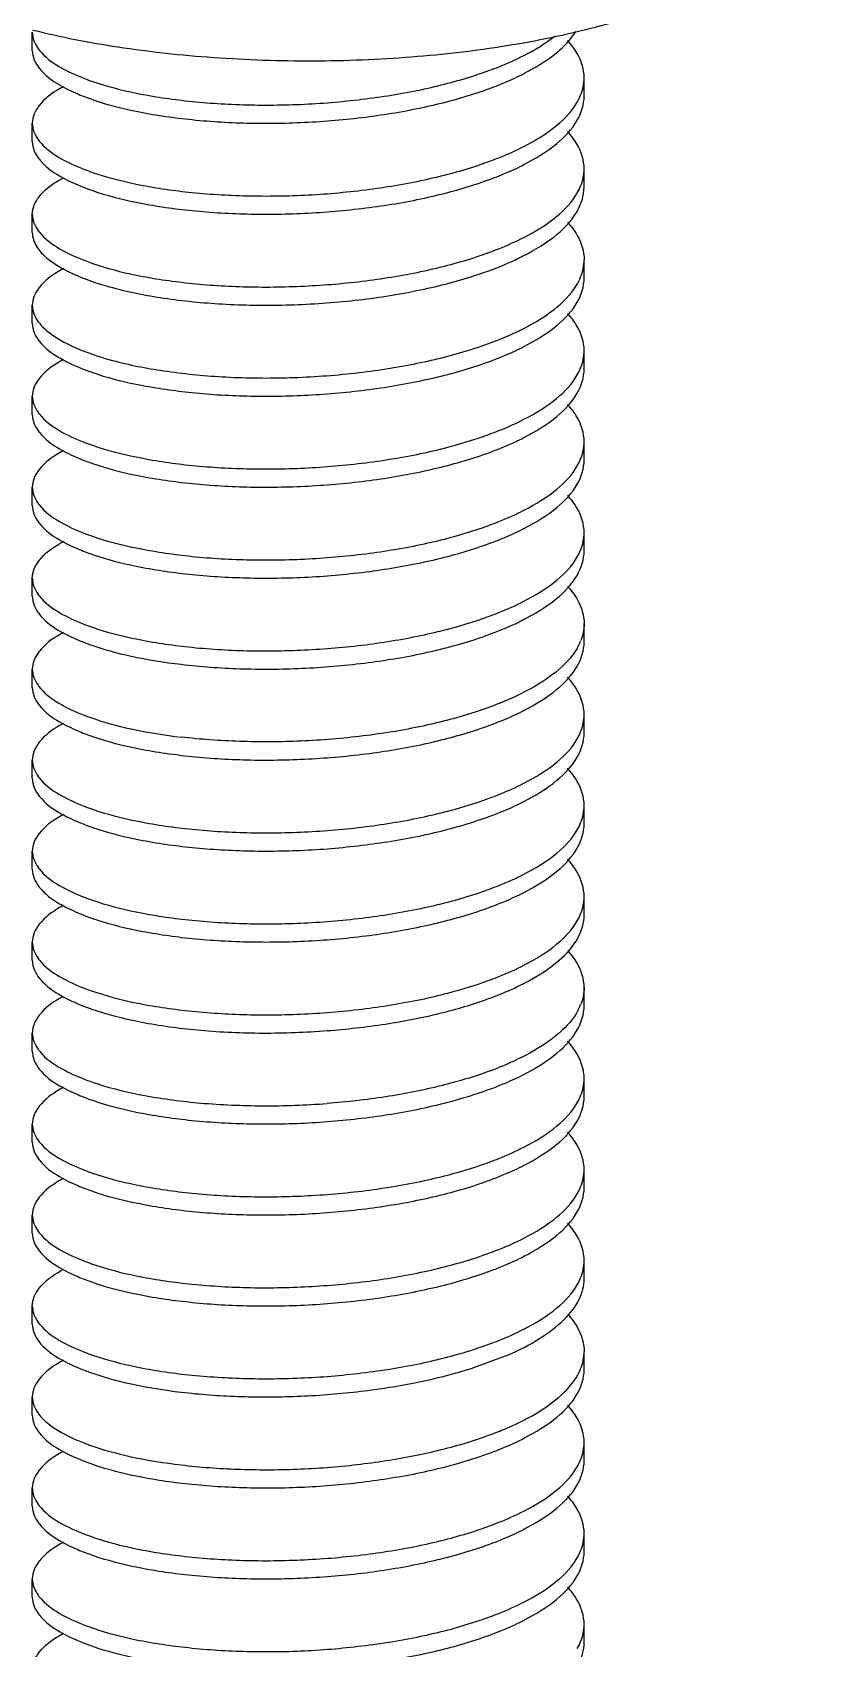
# Model space of a CAD drawing. Header units: millimetres. Extents: x 14276 to 15242, y -9916 to -8542.
# Drawn here: x 14590.72 to 14600.9, y -8606.5 to -8585.39 of the extents above; entities that cross this region are included whole.
import ezdxf

# ---------------------------------------------------------------- set-up
doc = ezdxf.new("R2010")
doc.units = ezdxf.units.MM

# ---------------------------------------------------------------- blocks, each defined once
blk = doc.blocks.new('u9')
at = {"color": 7, "linetype": 'Continuous'}
for p, q in [((-168.493, 639.409), (-168.493, 639.647)), ((-168.493, 639.409), (-168.493, 639.647)), ((-161.285, 638.815), (-161.285, 639.053)), ((-161.285, 638.815), (-161.285, 639.053)), ((-168.493, 638.221), (-168.493, 638.459)), ((-168.493, 638.221), (-168.493, 638.459)), ((-161.285, 637.627), (-161.285, 637.865)), ((-161.285, 637.627), (-161.285, 637.865)), ((-168.493, 637.033), (-168.493, 637.27)), ((-161.285, 636.439), (-161.285, 636.676)), ((-161.285, 636.439), (-161.285, 636.676)), ((-167.968, 636.496), (-167.899, 636.465)), ((-168.493, 635.844), (-168.493, 636.082)), ((-168.493, 635.844), (-168.493, 636.082)), ((-161.285, 635.25), (-161.285, 635.488)), ((-161.285, 635.25), (-161.285, 635.488)), ((-168.493, 634.656), (-168.493, 634.894)), ((-168.493, 634.656), (-168.493, 634.894)), ((-161.285, 634.062), (-161.285, 634.3)), ((-161.285, 634.062), (-161.285, 634.3)), ((-168.493, 633.468), (-168.493, 633.706)), ((-168.493, 633.468), (-168.493, 633.706)), ((-161.285, 632.874), (-161.285, 633.111)), ((-161.285, 632.874), (-161.285, 633.111)), ((-168.493, 632.28), (-168.493, 632.517)), ((-168.493, 632.28), (-168.493, 632.517)), ((-161.285, 631.685), (-161.285, 631.923)), ((-161.285, 631.685), (-161.285, 631.923)), ((-168.493, 631.091), (-168.493, 631.329)), ((-168.493, 631.091), (-168.493, 631.329)), ((-161.285, 630.497), (-161.285, 630.735)), ((-161.285, 630.497), (-161.285, 630.735)), ((-168.493, 629.903), (-168.493, 630.141)), ((-161.285, 629.309), (-161.285, 629.547)), ((-161.285, 629.309), (-161.285, 629.547)), ((-168.493, 628.715), (-168.493, 628.952)), ((-168.493, 628.715), (-168.493, 628.952)), ((-161.285, 628.121), (-161.285, 628.358)), ((-161.285, 628.121), (-161.285, 628.358)), ((-168.493, 627.526), (-168.493, 627.764)), ((-168.493, 627.526), (-168.493, 627.764)), ((-161.285, 626.932), (-161.285, 627.17)), ((-161.285, 626.932), (-161.285, 627.17)), ((-168.493, 626.338), (-168.493, 626.576)), ((-168.493, 626.338), (-168.493, 626.576)), ((-161.285, 625.744), (-161.285, 625.982)), ((-161.285, 625.744), (-161.285, 625.982)), ((-168.493, 625.15), (-168.493, 625.387)), ((-161.285, 624.556), (-161.285, 624.793)), ((-161.285, 624.556), (-161.285, 624.793)), ((-168.493, 623.962), (-168.493, 624.199)), ((-168.493, 623.962), (-168.493, 624.199)), ((-161.285, 623.367), (-161.285, 623.605)), ((-161.285, 623.367), (-161.285, 623.605)), ((-168.493, 622.773), (-168.493, 623.011)), ((-168.493, 622.773), (-168.493, 623.011)), ((-161.285, 622.179), (-161.285, 622.417)), ((-161.285, 622.179), (-161.285, 622.417)), ((-162.81, 622.179), (-162.313, 622.359)), ((-168.493, 621.585), (-168.493, 621.823)), ((-168.493, 621.585), (-168.493, 621.823)), ((-161.285, 620.991), (-161.285, 621.228)), ((-161.285, 620.991), (-161.285, 621.228)), ((-168.493, 620.397), (-168.493, 620.634)), ((-168.493, 620.397), (-168.493, 620.634)), ((-161.285, 619.802), (-161.285, 620.04)), ((-161.285, 619.802), (-161.285, 620.04)), ((-168.493, 619.208), (-168.493, 619.446)), ((-168.493, 619.208), (-168.493, 619.446)), ((-161.285, 618.614), (-161.285, 618.852)), ((-161.285, 618.614), (-161.285, 618.852))]:
    blk.add_line(p, q, dxfattribs=at)
for centre, radius, start, end in [((-167.948, 639.762), 0.572, 214.6548, 217.3283), ((-166.661, 642.029), 3.199, 248.9634, 250.926), ((-162.044, 639.115), 0.769, 330.4827, 337.9797), ((-167.948, 638.573), 0.572, 214.6548, 217.3283), ((-166.661, 640.841), 3.199, 248.9634, 250.926), ((-162.044, 637.927), 0.769, 330.4827, 337.9797), ((-167.948, 637.385), 0.572, 214.6548, 217.3283), ((-167.145, 634.814), 1.983, 118.1524, 119.9715), ((-166.869, 637.931), 2.627, 245.2723, 248.6192), ((-167.135, 637.129), 2.002, 240.0352, 242.4163), ((-167, 637.394), 2.3, 242.4783, 246.9826), ((-162.044, 635.55), 0.769, 330.4827, 337.9797), ((-167.948, 635.009), 0.572, 214.6548, 217.3283), ((-166.661, 637.276), 3.199, 248.9634, 250.926), ((-162.044, 634.362), 0.769, 330.4827, 337.9797), ((-167.948, 633.82), 0.572, 214.6548, 217.3283), ((-167.129, 631.216), 2.02, 118.2824, 119.6385), ((-166.661, 636.088), 3.199, 248.9634, 250.926), ((-162.044, 633.173), 0.769, 330.4827, 337.9797), ((-167.948, 632.632), 0.572, 214.6548, 217.3283), ((-166.661, 634.9), 3.199, 248.9634, 250.926), ((-162.051, 631.988), 0.777, 330.0175, 337.969), ((-167.958, 631.436), 0.559, 214.673, 216.6066), ((-166.68, 633.662), 3.147, 249.0197, 250.2104), ((-162.044, 630.797), 0.769, 330.4827, 337.9797), ((-167.948, 630.255), 0.572, 214.6548, 217.3283), ((-166.661, 632.523), 3.199, 248.9634, 250.926), ((-162.044, 629.608), 0.769, 330.4827, 337.9797), ((-167.948, 629.067), 0.572, 214.6548, 217.3283), ((-166.661, 631.335), 3.199, 248.9634, 250.926), ((-162.044, 628.42), 0.769, 330.4827, 337.9797), ((-167.948, 627.879), 0.572, 214.6548, 217.3283), ((-166.661, 630.146), 3.199, 248.9634, 250.926), ((-162.027, 627.224), 0.75, 331.7363, 337.9946), ((-167.931, 626.703), 0.592, 214.6502, 218.5109), ((-164.169, 630.57), 4.784, 290.2641, 291.6573), ((-162.044, 626.044), 0.769, 330.4827, 337.9797), ((-167.948, 625.502), 0.572, 214.6548, 217.3283), ((-166.661, 627.77), 3.199, 248.9634, 250.926), ((-162.044, 624.855), 0.769, 330.4827, 337.9797), ((-167.948, 624.314), 0.572, 214.6548, 217.3283), ((-167.128, 621.706), 2.024, 118.2785, 119.6086), ((-166.661, 626.582), 3.199, 248.9634, 250.926), ((-162.044, 623.667), 0.769, 330.4827, 337.9797), ((-167.948, 623.126), 0.572, 214.6548, 217.3283), ((-166.661, 625.393), 3.199, 248.9634, 250.926), ((-164.685, 628.319), 6.419, 285.1604, 286.9836), ((-161.995, 622.458), 0.716, 334.2176, 337.9711), ((-167.958, 621.93), 0.559, 214.6731, 216.6066), ((-166.68, 624.156), 3.147, 249.0198, 250.2105), ((-162.044, 621.29), 0.769, 330.4827, 337.9797), ((-167.948, 620.749), 0.572, 214.6548, 217.3283), ((-166.661, 623.017), 3.199, 248.9634, 250.926), ((-162.044, 620.102), 0.769, 330.4827, 337.9797), ((-167.948, 619.561), 0.572, 214.6548, 217.3283), ((-166.661, 621.828), 3.199, 248.9634, 250.926), ((-162.044, 618.914), 0.769, 330.4827, 337.9797)]:
    blk.add_arc(centre, radius, start, end, dxfattribs=at)
for points, start_tangent, end_tangent in [([(-168.487, 639.677), (-167.375, 639.457), (-166.124, 639.319), (-164.83, 639.275), (-163.538, 639.327), (-162.295, 639.474), (-161.143, 639.714), (-160.114, 640.055), (-159.3, 640.479), (-158.748, 640.95), (-158.421, 641.472), (-158.313, 642.024)], (0.97058, -0.240777), (0, 1)), ([(-168.493, 639.647), (-168.418, 639.437)], (0, -1), (0.568435, -0.822728)), ([(-162.398, 639.197), (-162.071, 639.345), (-161.665, 639.602)], (0.928675, 0.370894), (0.781206, 0.624273)), ([(-162.313, 638.995), (-162.071, 639.108), (-161.641, 639.384), (-161.392, 639.658)], (0.920435, 0.390896), (0.527098, 0.849805)), ([(-161.285, 639.053), (-161.375, 639.37), (-161.501, 639.541)], (0, 1), (-0.676318, 0.73661)), ([(-168.493, 639.409), (-168.402, 639.178), (-168.136, 638.959), (-167.899, 638.842)], (0, -1), (0.91985, -0.39227)), ([(-168.402, 639.415), (-168.136, 639.197), (-167.809, 639.043)], (0.606206, -0.795308), (0.933171, -0.359433)), ([(-167.706, 639.006), (-167.136, 638.853), (-166.452, 638.749), (-165.691, 638.7), (-164.889, 638.711), (-164.087, 638.785), (-163.325, 638.918), (-162.642, 639.108), (-162.398, 639.197)], (0.944934, -0.327262), (0.928675, 0.370894)), ([(-168.086, 638.936), (-168.136, 638.909), (-168.402, 638.691), (-168.493, 638.459)], (-0.880227, -0.474553), (0, -1)), ([(-167.899, 638.842), (-167.706, 638.768), (-167.136, 638.615), (-166.452, 638.511), (-165.691, 638.462), (-164.889, 638.474), (-164.087, 638.547), (-163.325, 638.681), (-162.642, 638.87), (-162.313, 638.995)], (0.91985, -0.39227), (0.920435, 0.390896)), ([(-161.331, 638.827), (-161.285, 639.053)], (0.373855, 0.927487), (0, 1)), ([(-162.398, 638.009), (-162.071, 638.157), (-161.641, 638.433), (-161.375, 638.736)], (0.928675, 0.370894), (0.491851, 0.87068)), ([(-162.313, 637.806), (-162.071, 637.919), (-161.641, 638.196), (-161.375, 638.499), (-161.285, 638.815)], (0.920435, 0.390896), (0, 1)), ([(-168.493, 638.459), (-168.418, 638.248)], (0, -1), (0.568435, -0.822728)), ([(-168.493, 638.221), (-168.402, 637.989), (-168.136, 637.771), (-167.899, 637.654)], (0, -1), (0.91985, -0.39227)), ([(-168.402, 638.227), (-168.136, 638.009), (-167.809, 637.855)], (0.606206, -0.795308), (0.933171, -0.359433)), ([(-161.285, 637.865), (-161.375, 638.181), (-161.501, 638.352)], (0, 1), (-0.676318, 0.73661)), ([(-167.706, 637.818), (-167.136, 637.665), (-166.452, 637.56), (-165.691, 637.512), (-164.889, 637.523), (-164.087, 637.597), (-163.325, 637.73), (-162.642, 637.919), (-162.398, 638.009)], (0.944934, -0.327262), (0.928675, 0.370894)), ([(-167.899, 637.654), (-167.706, 637.58), (-167.136, 637.427), (-166.452, 637.323), (-165.691, 637.274), (-164.889, 637.286), (-164.087, 637.359), (-163.325, 637.492), (-162.642, 637.682), (-162.313, 637.806)], (0.91985, -0.39227), (0.920435, 0.390896)), ([(-161.331, 637.638), (-161.285, 637.865)], (0.373855, 0.927487), (0, 1)), ([(-168.493, 637.27), (-168.405, 637.499), (-168.141, 637.717), (-168.086, 637.748)], (0, 1), (0.879976, 0.475017)), ([(-162.313, 636.618), (-162.15, 636.692), (-161.678, 636.977), (-161.384, 637.294), (-161.285, 637.627)], (0.920254, 0.39132), (0, 1)), ([(-162.398, 636.821), (-162.071, 636.969), (-161.641, 637.245), (-161.375, 637.548)], (0.928675, 0.370894), (0.491851, 0.87068)), ([(-168.493, 637.27), (-168.418, 637.06)], (0, -1), (0.568435, -0.822728)), ([(-161.502, 637.165), (-161.376, 636.994), (-161.285, 636.676)], (0.677223, -0.735778), (0, -1)), ([(-168.493, 637.033), (-168.433, 636.844), (-168.256, 636.663), (-167.968, 636.496)], (0, -1), (0.907996, -0.418978)), ([(-168.402, 637.039), (-168.136, 636.821), (-167.879, 636.695)], (0.606206, -0.795308), (0.923139, -0.384466)), ([(-167.706, 636.629), (-167.136, 636.476), (-166.452, 636.372), (-165.691, 636.323), (-164.889, 636.335), (-164.087, 636.408), (-163.325, 636.542), (-162.642, 636.731), (-162.398, 636.821)], (0.944934, -0.327262), (0.928675, 0.370894)), ([(-168.136, 636.532), (-168.402, 636.314), (-168.493, 636.082)], (-0.866197, -0.499702), (0, -1)), ([(-167.899, 636.465), (-167.445, 636.312), (-166.78, 636.176), (-166.011, 636.099), (-165.179, 636.086), (-164.331, 636.141), (-163.515, 636.264), (-162.774, 636.45), (-162.313, 636.618)], (0.920008, -0.3919), (0.920254, 0.39132)), ([(-167.879, 636.695), (-167.706, 636.629)], (0.923139, -0.384466), (0.944934, -0.327262)), ([(-161.331, 636.451), (-161.285, 636.676)], (0.373805, 0.927507), (0, 1)), ([(-162.392, 635.635), (-162.15, 635.741), (-161.678, 636.027), (-161.384, 636.344)], (0.927964, 0.372669), (0.510266, 0.860016)), ([(-162.313, 635.43), (-162.071, 635.543), (-161.641, 635.819), (-161.375, 636.122), (-161.285, 636.439)], (0.920435, 0.390896), (0, 1)), ([(-161.384, 636.344), (-161.331, 636.451)], (0.510266, 0.860016), (0.373805, 0.927507)), ([(-168.493, 636.082), (-168.433, 635.893)], (0, -1), (0.527865, -0.849328)), ([(-168.433, 635.893), (-168.256, 635.712), (-167.968, 635.545)], (0.527865, -0.849328), (0.907996, -0.418978)), ([(-161.285, 635.488), (-161.375, 635.805), (-161.501, 635.976)], (0, 1), (-0.676318, 0.73661)), ([(-168.493, 635.844), (-168.402, 635.613), (-168.136, 635.395)], (0, -1), (0.866197, -0.499702)), ([(-167.827, 635.485), (-167.445, 635.361), (-166.78, 635.226), (-166.011, 635.148), (-165.179, 635.135), (-164.331, 635.191), (-163.515, 635.314), (-162.774, 635.5), (-162.392, 635.635)], (0.930907, -0.365257), (0.927964, 0.372669)), ([(-161.331, 635.262), (-161.285, 635.488)], (0.373855, 0.927487), (0, 1)), ([(-168.086, 635.372), (-168.136, 635.344), (-168.402, 635.126), (-168.493, 634.894)], (-0.880227, -0.474553), (0, -1)), ([(-167.899, 635.277), (-167.706, 635.203), (-167.136, 635.051), (-166.452, 634.946), (-165.691, 634.897), (-164.889, 634.909), (-164.087, 634.982), (-163.325, 635.116), (-162.642, 635.305), (-162.313, 635.43)], (0.91985, -0.39227), (0.920435, 0.390896)), ([(-162.398, 634.444), (-162.071, 634.592), (-161.641, 634.868), (-161.375, 635.171)], (0.928675, 0.370894), (0.491851, 0.87068)), ([(-162.313, 634.241), (-162.071, 634.354), (-161.641, 634.631), (-161.375, 634.934), (-161.285, 635.25)], (0.920435, 0.390896), (0, 1)), ([(-168.493, 634.894), (-168.418, 634.684)], (0, -1), (0.568435, -0.822728)), ([(-168.493, 634.656), (-168.402, 634.424), (-168.136, 634.206), (-167.899, 634.089)], (0, -1), (0.91985, -0.39227)), ([(-168.402, 634.662), (-168.136, 634.444), (-167.809, 634.29)], (0.606206, -0.795308), (0.933171, -0.359433)), ([(-161.285, 634.3), (-161.375, 634.616), (-161.501, 634.787)], (0, 1), (-0.676318, 0.73661)), ([(-167.706, 634.253), (-167.136, 634.1), (-166.452, 633.995), (-165.691, 633.947), (-164.889, 633.958), (-164.087, 634.032), (-163.325, 634.165), (-162.642, 634.355), (-162.398, 634.444)], (0.944934, -0.327262), (0.928675, 0.370894)), ([(-167.899, 634.089), (-167.706, 634.015), (-167.136, 633.862), (-166.452, 633.758), (-165.691, 633.709), (-164.889, 633.721), (-164.087, 633.794), (-163.325, 633.928), (-162.642, 634.117), (-162.313, 634.241)], (0.91985, -0.39227), (0.920435, 0.390896)), ([(-161.331, 634.073), (-161.285, 634.3)], (0.373855, 0.927487), (0, 1)), ([(-168.086, 634.183), (-168.136, 634.155), (-168.402, 633.937), (-168.493, 633.706)], (-0.880227, -0.474553), (0, -1)), ([(-162.313, 633.053), (-162.071, 633.166), (-161.641, 633.442), (-161.375, 633.745), (-161.285, 634.062)], (0.920435, 0.390896), (0, 1)), ([(-162.398, 633.256), (-162.071, 633.404), (-161.641, 633.68), (-161.375, 633.983)], (0.928675, 0.370894), (0.491851, 0.87068)), ([(-168.493, 633.706), (-168.418, 633.495)], (0, -1), (0.568435, -0.822728)), ([(-161.285, 633.111), (-161.375, 633.428), (-161.501, 633.599)], (0, 1), (-0.676318, 0.73661)), ([(-168.493, 633.468), (-168.402, 633.236), (-168.136, 633.018), (-167.899, 632.901)], (0, -1), (0.91985, -0.39227)), ([(-168.402, 633.474), (-168.136, 633.256), (-167.809, 633.102)], (0.606206, -0.795308), (0.933171, -0.359433)), ([(-167.706, 633.064), (-167.136, 632.912), (-166.452, 632.807), (-165.691, 632.758), (-164.889, 632.77), (-164.087, 632.843), (-163.325, 632.977), (-162.642, 633.166), (-162.398, 633.256)], (0.944934, -0.327262), (0.928675, 0.370894)), ([(-168.493, 632.517), (-168.402, 632.75), (-168.128, 632.972)], (0, 1), (0.869121, 0.494599)), ([(-167.899, 632.901), (-167.706, 632.827), (-167.136, 632.674), (-166.452, 632.57), (-165.691, 632.521), (-164.889, 632.532), (-164.087, 632.606), (-163.325, 632.739), (-162.642, 632.929), (-162.313, 633.053)], (0.91985, -0.39227), (0.920435, 0.390896)), ([(-161.331, 632.885), (-161.285, 633.111)], (0.373855, 0.927487), (0, 1)), ([(-162.398, 632.068), (-162.071, 632.216), (-161.641, 632.492), (-161.375, 632.795)], (0.928675, 0.370894), (0.491851, 0.87068)), ([(-162.313, 631.865), (-162.093, 631.967), (-161.652, 632.246), (-161.378, 632.552), (-161.285, 632.874)], (0.920374, 0.391038), (0, 1)), ([(-168.493, 632.517), (-168.418, 632.307)], (0, -1), (0.568435, -0.822728)), ([(-161.501, 632.411), (-161.372, 632.235), (-161.285, 631.923)], (0.676868, -0.736104), (0, -1)), ([(-168.493, 632.28), (-168.407, 632.054), (-168.154, 631.84), (-167.899, 631.712)], (0, -1), (0.919955, -0.392024)), ([(-168.402, 632.285), (-168.136, 632.067), (-167.809, 631.914)], (0.606206, -0.795308), (0.933171, -0.359433)), ([(-167.706, 631.876), (-167.136, 631.723), (-166.452, 631.619), (-165.691, 631.57), (-164.889, 631.582), (-164.087, 631.655), (-163.325, 631.789), (-162.642, 631.978), (-162.398, 632.068)], (0.944934, -0.327262), (0.928675, 0.370894)), ([(-161.285, 631.923), (-161.331, 631.697)], (0, -1), (-0.37382, -0.927501)), ([(-168.085, 631.807), (-168.136, 631.779), (-168.402, 631.561), (-168.493, 631.329)], (-0.880574, -0.473909), (0, -1)), ([(-167.899, 631.712), (-167.745, 631.652), (-167.201, 631.499), (-166.547, 631.392)], (0.919955, -0.392024), (0.993096, -0.117303)), ([(-166.547, 631.392), (-165.782, 631.335), (-164.971, 631.34), (-164.155, 631.409), (-163.378, 631.539), (-162.678, 631.728), (-162.313, 631.865)], (0.993096, -0.117303), (0.920374, 0.391038)), ([(-162.313, 630.677), (-162.071, 630.79), (-161.641, 631.066), (-161.375, 631.369), (-161.285, 631.685)], (0.920435, 0.390896), (0, 1)), ([(-161.378, 631.6), (-161.661, 631.287), (-162.113, 631.006), (-162.395, 630.88)], (-0.498746, -0.866748), (-0.928347, -0.371714)), ([(-168.493, 631.329), (-168.418, 631.118)], (0, -1), (0.5688, -0.822476)), ([(-168.493, 631.091), (-168.402, 630.859), (-168.136, 630.641), (-167.899, 630.524)], (0, -1), (0.91985, -0.39227)), ([(-168.407, 631.103), (-168.154, 630.89), (-167.807, 630.724)], (0.596232, -0.802812), (0.933632, -0.358234)), ([(-161.285, 630.735), (-161.375, 631.052), (-161.501, 631.223)], (0, 1), (-0.676318, 0.73661)), ([(-162.395, 630.88), (-162.694, 630.772), (-163.389, 630.586), (-164.171, 630.456), (-164.98, 630.389), (-165.787, 630.385), (-166.547, 630.441)], (-0.928347, -0.371714), (-0.993096, 0.117303)), ([(-168.086, 630.618), (-168.136, 630.591), (-168.402, 630.373), (-168.493, 630.141)], (-0.880227, -0.474553), (0, -1)), ([(-167.899, 630.524), (-167.706, 630.45), (-167.136, 630.297), (-166.452, 630.193), (-165.691, 630.144), (-164.889, 630.156), (-164.087, 630.229), (-163.325, 630.363), (-162.642, 630.552), (-162.313, 630.677)], (0.91985, -0.39227), (0.920435, 0.390896)), ([(-167.745, 630.701), (-167.201, 630.549), (-166.547, 630.441)], (0.940875, -0.338755), (0.993096, -0.117303)), ([(-161.331, 630.509), (-161.285, 630.735)], (0.373855, 0.927487), (0, 1)), ([(-162.398, 629.691), (-162.071, 629.839), (-161.641, 630.115), (-161.375, 630.418)], (0.928675, 0.370894), (0.491851, 0.87068)), ([(-162.313, 629.488), (-162.071, 629.601), (-161.641, 629.877), (-161.375, 630.18), (-161.285, 630.497)], (0.920435, 0.390896), (0, 1)), ([(-168.493, 630.141), (-168.418, 629.93)], (0, -1), (0.568435, -0.822728)), ([(-161.285, 629.547), (-161.375, 629.863), (-161.501, 630.034)], (0, 1), (-0.676318, 0.73661)), ([(-168.493, 629.903), (-168.402, 629.671), (-168.136, 629.453), (-167.899, 629.336)], (0, -1), (0.91985, -0.39227)), ([(-168.402, 629.909), (-168.136, 629.691), (-167.809, 629.537)], (0.606206, -0.795308), (0.933171, -0.359433)), ([(-167.706, 629.499), (-167.136, 629.347), (-166.452, 629.242), (-165.691, 629.194), (-164.889, 629.205), (-164.087, 629.278), (-163.325, 629.412), (-162.642, 629.601), (-162.398, 629.691)], (0.944934, -0.327262), (0.928675, 0.370894)), ([(-168.086, 629.43), (-168.136, 629.402), (-168.402, 629.184), (-168.493, 628.952)], (-0.880227, -0.474553), (0, -1)), ([(-167.899, 629.336), (-167.706, 629.262), (-167.136, 629.109), (-166.452, 629.005), (-165.691, 628.956), (-164.889, 628.967), (-164.087, 629.041), (-163.325, 629.174), (-162.642, 629.364), (-162.313, 629.488)], (0.91985, -0.39227), (0.920435, 0.390896)), ([(-161.331, 629.32), (-161.285, 629.547)], (0.373855, 0.927487), (0, 1)), ([(-162.398, 628.503), (-162.071, 628.651), (-161.641, 628.927), (-161.375, 629.23)], (0.928675, 0.370894), (0.491851, 0.87068)), ([(-162.313, 628.3), (-162.071, 628.413), (-161.641, 628.689), (-161.375, 628.992), (-161.285, 629.309)], (0.920435, 0.390896), (0, 1)), ([(-168.493, 628.952), (-168.418, 628.742)], (0, -1), (0.568435, -0.822728)), ([(-168.493, 628.715), (-168.402, 628.483), (-168.136, 628.265), (-167.899, 628.148)], (0, -1), (0.91985, -0.39227)), ([(-168.402, 628.721), (-168.136, 628.502), (-167.809, 628.349)], (0.606206, -0.795308), (0.933171, -0.359433)), ([(-161.285, 628.358), (-161.375, 628.675), (-161.501, 628.846)], (0, 1), (-0.676318, 0.73661)), ([(-167.899, 628.148), (-167.706, 628.073), (-167.136, 627.921), (-166.452, 627.816), (-165.691, 627.768), (-164.889, 627.779), (-164.087, 627.852), (-163.325, 627.986), (-162.642, 628.175), (-162.313, 628.3)], (0.91985, -0.39227), (0.920435, 0.390896)), ([(-167.706, 628.311), (-167.136, 628.158), (-166.452, 628.054), (-165.691, 628.005), (-164.889, 628.017), (-164.087, 628.09), (-163.325, 628.224), (-162.642, 628.413), (-162.398, 628.503)], (0.944934, -0.327262), (0.928675, 0.370894)), ([(-161.331, 628.132), (-161.285, 628.358)], (0.373855, 0.927487), (0, 1)), ([(-168.086, 628.242), (-168.136, 628.214), (-168.402, 627.996), (-168.493, 627.764)], (-0.880227, -0.474553), (0, -1)), ([(-162.313, 627.112), (-162.006, 627.259), (-161.612, 627.526), (-161.367, 627.817), (-161.285, 628.121)], (0.920627, 0.390443), (0, 1)), ([(-162.398, 627.314), (-162.071, 627.462), (-161.641, 627.739), (-161.375, 628.041)], (0.928675, 0.370894), (0.491851, 0.87068)), ([(-168.493, 627.764), (-168.418, 627.554)], (0, -1), (0.568435, -0.822728)), ([(-168.493, 627.526), (-168.394, 627.285), (-168.105, 627.059), (-167.899, 626.959)], (0, -1), (0.919861, -0.392244)), ([(-168.402, 627.532), (-168.136, 627.314), (-167.809, 627.16)], (0.606206, -0.795308), (0.933171, -0.359433)), ([(-161.285, 627.17), (-161.375, 627.487), (-161.5, 627.656)], (0, 1), (-0.674942, 0.737871)), ([(-167.706, 627.123), (-167.136, 626.97), (-166.452, 626.866), (-165.691, 626.817), (-164.889, 626.828), (-164.087, 626.902), (-163.325, 627.035), (-162.642, 627.225), (-162.398, 627.314)], (0.944934, -0.327262), (0.928675, 0.370894)), ([(-168.088, 627.052), (-168.136, 627.026), (-168.402, 626.808), (-168.493, 626.576)], (-0.879651, -0.47562), (0, -1)), ([(-164.643, 626.607), (-163.882, 626.693), (-163.168, 626.834), (-162.533, 627.025), (-162.313, 627.112)], (0.997125, 0.075775), (0.920627, 0.390443)), ([(-161.285, 627.17), (-161.331, 626.943)], (0, -1), (-0.374041, -0.927412)), ([(-167.899, 626.959), (-167.639, 626.863), (-167.024, 626.711), (-166.292, 626.612), (-165.484, 626.576), (-164.643, 626.607)], (0.919861, -0.392244), (0.997125, 0.075775)), ([(-161.366, 626.869), (-161.607, 626.58), (-161.994, 626.315), (-162.403, 626.124)], (-0.47301, -0.881057), (-0.929314, -0.369291)), ([(-162.313, 625.923), (-162.071, 626.036), (-161.641, 626.313), (-161.375, 626.616), (-161.285, 626.932)], (0.920435, 0.390896), (0, 1)), ([(-168.493, 626.576), (-168.418, 626.366)], (0, -1), (0.568095, -0.822963)), ([(-161.285, 625.982), (-161.375, 626.298), (-161.501, 626.469)], (0, 1), (-0.676318, 0.73661)), ([(-168.493, 626.338), (-168.402, 626.106), (-168.136, 625.888), (-167.899, 625.771)], (0, -1), (0.91985, -0.39227)), ([(-168.394, 626.334), (-168.105, 626.108), (-167.814, 625.974)], (0.622259, -0.782811), (0.932392, -0.36145)), ([(-167.814, 625.974), (-167.639, 625.912), (-167.024, 625.76), (-166.292, 625.662), (-165.484, 625.626), (-164.643, 625.656)], (0.932392, -0.36145), (0.997125, 0.075775)), ([(-162.512, 626.082), (-163.151, 625.888), (-163.879, 625.743), (-164.643, 625.656)], (-0.938018, -0.346586), (-0.997125, -0.075775)), ([(-161.331, 625.755), (-161.285, 625.982)], (0.373855, 0.927487), (0, 1)), ([(-168.086, 625.865), (-168.136, 625.837), (-168.402, 625.619), (-168.493, 625.387)], (-0.880227, -0.474553), (0, -1)), ([(-167.899, 625.771), (-167.706, 625.697), (-167.136, 625.544), (-166.452, 625.44), (-165.691, 625.391), (-164.889, 625.403), (-164.087, 625.476), (-163.325, 625.609), (-162.642, 625.799), (-162.313, 625.923)], (0.91985, -0.39227), (0.920435, 0.390896)), ([(-162.398, 624.938), (-162.071, 625.086), (-161.641, 625.362), (-161.375, 625.665)], (0.928675, 0.370894), (0.491851, 0.87068)), ([(-162.313, 624.735), (-162.071, 624.848), (-161.641, 625.124), (-161.375, 625.427), (-161.285, 625.744)], (0.920435, 0.390896), (0, 1)), ([(-168.493, 625.387), (-168.418, 625.177)], (0, -1), (0.568435, -0.822728)), ([(-168.493, 625.15), (-168.402, 624.918), (-168.136, 624.7), (-167.899, 624.583)], (0, -1), (0.91985, -0.39227)), ([(-168.402, 625.156), (-168.136, 624.938), (-167.809, 624.784)], (0.606206, -0.795308), (0.933171, -0.359433)), ([(-161.285, 624.793), (-161.375, 625.11), (-161.501, 625.281)], (0, 1), (-0.676318, 0.73661)), ([(-167.706, 624.746), (-167.136, 624.594), (-166.452, 624.489), (-165.691, 624.44), (-164.889, 624.452), (-164.087, 624.525), (-163.325, 624.659), (-162.642, 624.848), (-162.398, 624.938)], (0.944934, -0.327262), (0.928675, 0.370894)), ([(-167.899, 624.583), (-167.706, 624.509), (-167.136, 624.356), (-166.452, 624.251), (-165.691, 624.203), (-164.889, 624.214), (-164.087, 624.288), (-163.325, 624.421), (-162.642, 624.61), (-162.313, 624.735)], (0.91985, -0.39227), (0.920435, 0.390896)), ([(-161.331, 624.567), (-161.285, 624.793)], (0.373855, 0.927487), (0, 1)), ([(-168.086, 624.677), (-168.136, 624.649), (-168.402, 624.431), (-168.493, 624.199)], (-0.880227, -0.474553), (0, -1)), ([(-162.313, 623.547), (-162.071, 623.66), (-161.641, 623.936), (-161.375, 624.239), (-161.285, 624.556)], (0.920435, 0.390896), (0, 1)), ([(-162.398, 623.75), (-162.071, 623.897), (-161.641, 624.174), (-161.375, 624.477)], (0.928675, 0.370894), (0.491851, 0.87068)), ([(-168.493, 624.199), (-168.418, 623.989)], (0, -1), (0.568435, -0.822728)), ([(-161.285, 623.605), (-161.375, 623.922), (-161.501, 624.093)], (0, 1), (-0.676318, 0.73661)), ([(-168.493, 623.962), (-168.402, 623.73), (-168.136, 623.512), (-167.899, 623.394)], (0, -1), (0.91985, -0.39227)), ([(-168.402, 623.967), (-168.136, 623.749), (-167.809, 623.596)], (0.606206, -0.795308), (0.933171, -0.359433)), ([(-167.706, 623.558), (-167.136, 623.405), (-166.452, 623.301), (-165.691, 623.252), (-164.889, 623.264), (-164.087, 623.337), (-163.325, 623.471), (-162.642, 623.66), (-162.398, 623.75)], (0.944934, -0.327262), (0.928675, 0.370894)), ([(-168.493, 623.011), (-168.402, 623.243), (-168.127, 623.466)], (0, 1), (0.869381, 0.494142)), ([(-167.899, 623.394), (-167.706, 623.32), (-167.136, 623.168), (-166.452, 623.063), (-165.691, 623.014), (-164.889, 623.026), (-164.087, 623.099), (-163.325, 623.233), (-162.642, 623.422), (-162.313, 623.547)], (0.91985, -0.39227), (0.920435, 0.390896)), ([(-161.331, 623.379), (-161.285, 623.605)], (0.373855, 0.927487), (0, 1)), ([(-162.398, 622.561), (-162.071, 622.709), (-161.641, 622.985), (-161.375, 623.288)], (0.928675, 0.370894), (0.491851, 0.87068)), ([(-162.313, 622.359), (-162.288, 622.369), (-161.862, 622.59), (-161.545, 622.835), (-161.35, 623.097), (-161.285, 623.367)], (0.920558, 0.390606), (0, 1)), ([(-168.493, 623.011), (-168.418, 622.801)], (0, -1), (0.568435, -0.822728)), ([(-161.494, 622.897), (-161.372, 622.729), (-161.285, 622.417)], (0.669948, -0.742408), (0, -1)), ([(-168.493, 622.773), (-168.407, 622.547), (-168.154, 622.334), (-167.899, 622.206)], (0, -1), (0.919955, -0.392023)), ([(-168.402, 622.779), (-168.136, 622.561), (-167.809, 622.407)], (0.606206, -0.795308), (0.933171, -0.359433)), ([(-167.706, 622.37), (-167.136, 622.217), (-166.452, 622.112), (-165.691, 622.064), (-164.889, 622.075), (-164.087, 622.149), (-163.325, 622.282), (-162.642, 622.472), (-162.398, 622.561)], (0.944934, -0.327262), (0.928675, 0.370894)), ([(-161.331, 622.189), (-161.285, 622.417)], (0.374905, 0.927063), (0, 1)), ([(-168.085, 622.301), (-168.136, 622.273), (-168.402, 622.054), (-168.493, 621.823)], (-0.880574, -0.473909), (0, -1)), ([(-167.899, 622.206), (-167.745, 622.146), (-167.201, 621.993), (-166.547, 621.885), (-165.813, 621.83), (-165.036, 621.831), (-164.252, 621.891), (-163.498, 622.008), (-163.006, 622.123)], (0.919955, -0.392023), (0.96514, 0.261733)), ([(-162.313, 621.17), (-162.071, 621.283), (-161.641, 621.559), (-161.375, 621.862), (-161.285, 622.179)], (0.920435, 0.390896), (0, 1)), ([(-162.388, 621.377), (-162.288, 621.418), (-161.862, 621.639), (-161.545, 621.884), (-161.35, 622.146)], (0.927642, 0.37347), (0.43481, 0.900522)), ([(-168.493, 621.823), (-168.418, 621.612)], (0, -1), (0.5688, -0.822476)), ([(-168.493, 621.585), (-168.402, 621.353), (-168.136, 621.135), (-167.899, 621.018)], (0, -1), (0.91985, -0.39227)), ([(-168.407, 621.597), (-168.154, 621.383), (-167.807, 621.218)], (0.596232, -0.802812), (0.933632, -0.358233)), ([(-161.285, 621.228), (-161.375, 621.545), (-161.501, 621.716)], (0, 1), (-0.676318, 0.73661)), ([(-162.81, 621.229), (-162.388, 621.377)], (0.956325, 0.292307), (0.927642, 0.37347)), ([(-167.899, 621.018), (-167.706, 620.944), (-167.136, 620.791), (-166.452, 620.687), (-165.691, 620.638), (-164.889, 620.649), (-164.087, 620.723), (-163.325, 620.856), (-162.642, 621.046), (-162.313, 621.17)], (0.91985, -0.39227), (0.920435, 0.390896)), ([(-167.745, 621.195), (-167.201, 621.042), (-166.547, 620.935), (-165.813, 620.879), (-165.036, 620.88), (-164.252, 620.94), (-163.498, 621.057), (-162.81, 621.229)], (0.940875, -0.338755), (0.956325, 0.292307)), ([(-161.331, 621.002), (-161.285, 621.228)], (0.373855, 0.927487), (0, 1)), ([(-168.086, 621.112), (-168.136, 621.084), (-168.402, 620.866), (-168.493, 620.634)], (-0.880227, -0.474553), (0, -1)), ([(-162.398, 620.185), (-162.071, 620.333), (-161.641, 620.609), (-161.375, 620.912)], (0.928675, 0.370894), (0.491851, 0.87068)), ([(-162.313, 619.982), (-162.071, 620.095), (-161.641, 620.371), (-161.375, 620.674), (-161.285, 620.991)], (0.920435, 0.390896), (0, 1)), ([(-168.493, 620.634), (-168.418, 620.424)], (0, -1), (0.568435, -0.822728)), ([(-161.285, 620.04), (-161.375, 620.357), (-161.501, 620.528)], (0, 1), (-0.676318, 0.73661)), ([(-168.493, 620.397), (-168.402, 620.165), (-168.136, 619.947), (-167.899, 619.829)], (0, -1), (0.91985, -0.39227)), ([(-168.402, 620.402), (-168.136, 620.184), (-167.809, 620.031)], (0.606206, -0.795308), (0.933171, -0.359433)), ([(-167.706, 619.993), (-167.136, 619.84), (-166.452, 619.736), (-165.691, 619.687), (-164.889, 619.699), (-164.087, 619.772), (-163.325, 619.906), (-162.642, 620.095), (-162.398, 620.185)], (0.944934, -0.327262), (0.928675, 0.370894)), ([(-168.086, 619.924), (-168.136, 619.896), (-168.402, 619.678), (-168.493, 619.446)], (-0.880227, -0.474553), (0, -1)), ([(-167.899, 619.829), (-167.706, 619.755), (-167.136, 619.603), (-166.452, 619.498), (-165.691, 619.45), (-164.889, 619.461), (-164.087, 619.534), (-163.325, 619.668), (-162.642, 619.857), (-162.313, 619.982)], (0.91985, -0.39227), (0.920435, 0.390896)), ([(-161.331, 619.814), (-161.285, 620.04)], (0.373855, 0.927487), (0, 1)), ([(-162.398, 618.996), (-162.071, 619.144), (-161.641, 619.42), (-161.375, 619.723)], (0.928675, 0.370894), (0.491851, 0.87068)), ([(-162.313, 618.794), (-162.071, 618.907), (-161.641, 619.183), (-161.375, 619.486), (-161.285, 619.802)], (0.920435, 0.390896), (0, 1)), ([(-168.493, 619.446), (-168.418, 619.236)], (0, -1), (0.568435, -0.822728)), ([(-168.402, 619.214), (-168.136, 618.996), (-167.809, 618.842)], (0.606206, -0.795308), (0.933171, -0.359433)), ([(-161.285, 618.852), (-161.375, 619.169), (-161.501, 619.34)], (0, 1), (-0.676318, 0.73661)), ([(-168.493, 619.208), (-168.402, 618.976), (-168.136, 618.758), (-167.899, 618.641)], (0, -1), (0.91985, -0.39227)), ([(-167.899, 618.641), (-167.706, 618.567), (-167.136, 618.414), (-166.452, 618.31), (-165.691, 618.261), (-164.889, 618.273), (-164.087, 618.346), (-163.325, 618.48), (-162.642, 618.669), (-162.313, 618.794)], (0.91985, -0.39227), (0.920435, 0.390896)), ([(-167.706, 618.805), (-167.136, 618.652), (-166.452, 618.548), (-165.691, 618.499), (-164.889, 618.51), (-164.087, 618.584), (-163.325, 618.717), (-162.642, 618.907), (-162.398, 618.996)], (0.944934, -0.327262), (0.928675, 0.370894)), ([(-161.331, 618.626), (-161.285, 618.852)], (0.373855, 0.927487), (0, 1)), ([(-168.493, 618.258), (-168.404, 618.487), (-168.143, 618.704), (-168.086, 618.736)], (0, 1), (0.879927, 0.475108)), ([(-161.583, 618.046), (-161.36, 618.325), (-161.285, 618.614)], (0.736252, 0.676708), (0, 1))]:
    blk.add_spline(points, degree=3, dxfattribs=dict(at, start_tangent=start_tangent, end_tangent=end_tangent))

msp = doc.modelspace()

# ---------------------------------------------------------------- block references
msp.add_blockref('u9', (14759.208, -9225.039))

doc.saveas('drawing.dxf')
